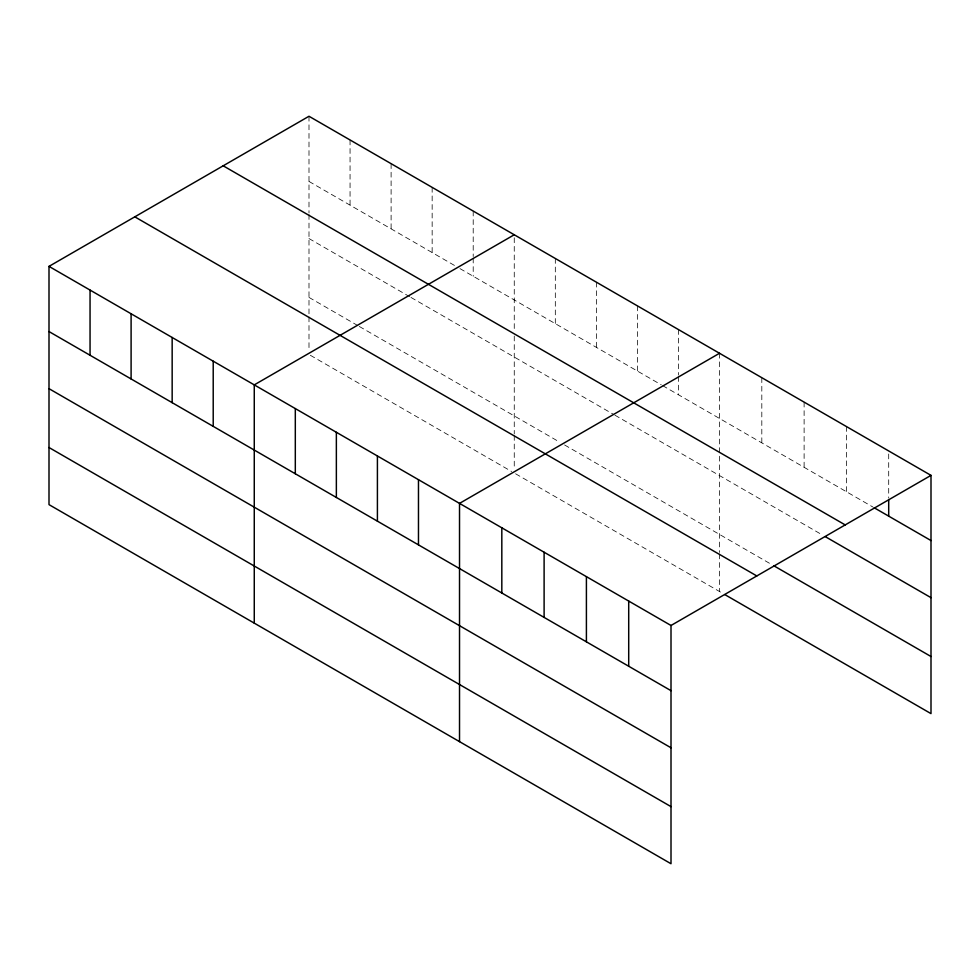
<?xml version="1.0" encoding="UTF-8"?>
<svg xmlns="http://www.w3.org/2000/svg" width="980" height="980" viewBox="0 0 980 980"><rect width="100%" height="100%" fill="white"/><g stroke="black" fill="none" stroke-linecap="round" stroke-linejoin="round"><path stroke-width="0.73" stroke-dasharray="4.9 3.68" d="M308.994 116.265L308.994 213.015M514.255 328.508L514.255 234.771M308.994 181.447L454.671 265.555M459.963 268.606L661.255 384.822M662.578 385.593L872.837 506.979M308.994 238.557L409.64 296.671M410.963 297.43L613.578 414.405M614.901 415.177L822.612 535.092M308.994 297.406L357.994 325.691M359.317 326.463L559.286 441.907M564.578 444.957L772.387 564.946M310.329 355.274L511.609 471.49M515.59 473.781L722.162 593.047M888.701 453.985L888.701 497.95M846.414 426.533L846.414 491.727M804.115 402.119L804.115 467.301M761.815 377.704L761.815 442.887M719.516 353.278L719.516 552.451M719.516 553.957L719.516 591.528M678.466 329.574L678.466 375.058M678.466 376.577L678.466 394.769M637.417 305.882L637.417 371.065M596.367 282.179L596.367 347.361M555.317 258.475L555.317 323.657M514.255 336.03L514.255 433.944M514.255 435.451L514.255 468.514M473.205 211.068L473.205 256.552M473.205 258.071L473.205 276.262M432.156 187.376L432.156 252.558M391.106 163.672L391.106 228.855M350.056 139.969L350.056 205.151M308.994 214.522L308.994 315.438M308.994 316.944L308.994 350.007"/><path stroke-width="1.47" d="M49 266.376L671.006 625.485L671.006 863.735L49 504.627L49 266.376L308.994 116.265L931 475.374L931 713.624L724.808 594.578M514.255 234.771L254.261 384.883L254.261 623.133M719.516 353.278L459.522 503.389L459.522 741.639M671.006 625.485L931 475.374M874.16 507.75L931 540.556M223.195 165.804L845.201 524.913M825.258 536.624L931 597.665M773.71 565.705L931 656.514M134.799 216.837L756.805 575.946M49 331.559L671.006 690.667M49 388.668L671.006 747.777M49 447.517L671.006 806.626M888.701 499.469L888.701 516.141M628.707 601.071L628.707 666.253M586.408 576.644L586.408 641.827M544.108 552.23L544.108 617.412M501.821 527.804L501.821 592.998M418.472 479.685L418.472 544.868M377.41 455.982L377.41 521.176M336.361 432.29L336.361 497.473M295.311 408.587L295.311 473.769M213.211 361.179L213.211 426.361M172.161 337.475L172.161 402.67M131.1 313.784L131.1 378.966M90.05 290.08L90.05 355.262"/></g></svg>
